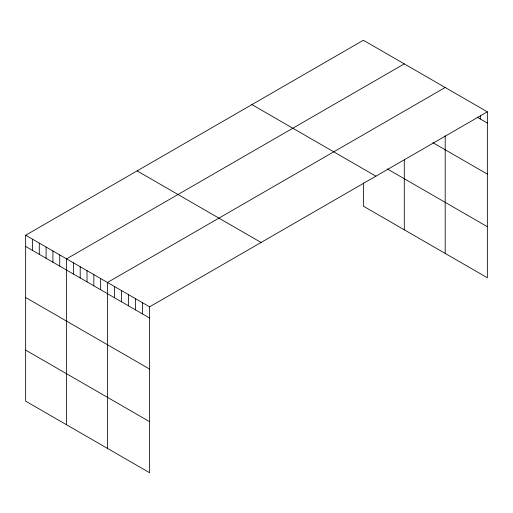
<?xml version="1.0" encoding="UTF-8"?>
<svg xmlns="http://www.w3.org/2000/svg" width="513" height="513" viewBox="0 0 513 513"><rect width="100%" height="100%" fill="white"/><g stroke="black" fill="none" stroke-linecap="round" stroke-linejoin="round"><path stroke-width="0.77" d="M25.65 235.236L149.629 306.819L149.629 472.742L25.65 401.166L25.65 235.236L363.371 40.258L487.35 111.834L487.35 277.764L363.371 206.181L363.371 182.974M404.282 63.875L66.562 258.86L66.562 424.783M445.194 87.499L107.473 282.477L107.473 448.407M149.629 306.819L487.35 111.834M477.128 117.15L487.35 123.049M432.921 142.685L487.35 174.106M387.238 168.905L487.35 226.708M251.921 104.601L375.901 176.177M137.099 170.893L261.079 242.469M25.65 246.452L149.629 318.034M25.65 297.508L149.629 369.084M25.65 350.11L149.629 421.692M480.322 115.791L480.322 118.997M445.194 135.842L445.194 253.428M404.282 159.62L404.282 229.805M142.601 302.76L142.601 313.975M135.579 298.701L135.579 309.923M128.551 294.648L128.551 305.863M121.53 290.589L121.53 301.811M114.502 286.536L114.502 297.752M100.657 278.54L100.657 289.762M93.841 274.602L93.841 285.824M87.018 270.672L87.018 281.887M80.201 266.734L80.201 277.95M73.385 262.797L73.385 274.013M59.745 254.923L59.745 266.138M52.922 250.985L52.922 262.201M46.106 247.048L46.106 258.263M39.289 243.111L39.289 254.326M32.466 239.173L32.466 250.389"/></g></svg>
